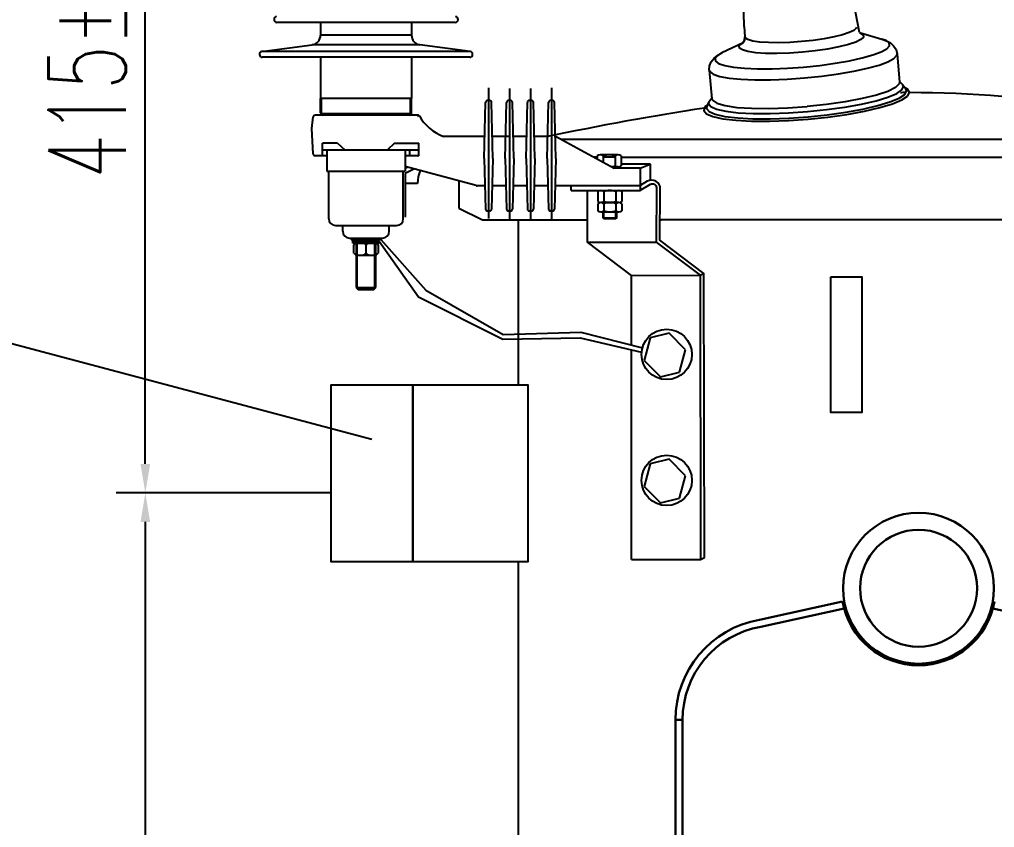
# Model space of a CAD drawing. Header units: millimetres. Extents: x 14764 to 276930, y -11609 to 135619.
# Drawn here: x 258586 to 259090, y 132067 to 132484 of the extents above; entities that cross this region are included whole.
import ezdxf

# ---------------------------------------------------------------- set-up
doc = ezdxf.new("R2010")
doc.units = ezdxf.units.MM
doc.header["$LTSCALE"] = 23.1
doc.header["$PDMODE"] = 3
doc.header["$PDSIZE"] = 1
doc.layers.get('0').update_dxf_attribs({"linetype": 'CONTINUOUS'})
doc.layers.get('Defpoints').update_dxf_attribs({"linetype": 'CONTINUOUS'})
doc.styles.add('DFT', font='simplex.shx', dxfattribs={"width": 0.67, "bigfont": 'dft.shx'})
doc.dimstyles.new('INTE$0', dxfattribs={"dimscale": 5, "dimtxt": 4, "dimasz": 3, "dimexe": 3, "dimexo": 0, "dimgap": 1, "dimtad": 1, "dimdec": 3, "dimdsep": 46, "dimtxsty": 'DFT', "dimcen": 0, "dimclrd": 3, "dimclre": 3, "dimclrt": 6, "dimadec": 0, "dimazin": 0, "dimtfac": 1, "dimtdec": 3, "dimtix": 1, "dimtmove": 1, "dimatfit": 0, "dimfxl": 0, "dimtolj": 1, "dimtzin": 0, "dimarcsym": 0})

# ---------------------------------------------------------------- blocks, each defined once
blk = doc.blocks.new('*D213')
at = {"color": 3, "lineweight": -2, "transparency": 16777216}
for p, q in [((258747.3, 132239.25), (258636.3, 132239.25)), ((258651.3, 132224.25), (258651.3, 131781.45)), ((258747.3, 131766.45), (258636.3, 131766.45))]:
    blk.add_line(p, q, dxfattribs=at)
at = {"color": 3, "transparency": 16777216}
for points in [[(258648.8, 132224.25), (258653.8, 132224.25), (258651.3, 132239.25)], [(258648.8, 131781.45), (258653.8, 131781.45), (258651.3, 131766.45)]]:
    blk.add_solid(points, dxfattribs=at)
at = {"layer": 'Defpoints', "color": 0, "transparency": 16777216}
for p in [(258747.3, 132239.25), (258651.3, 131766.45), (258747.3, 131766.45)]:
    blk.add_point(p, dxfattribs=at)
at = {"color": 6, "transparency": 16777216, "insert": (258621.3, 132002.85), "char_height": 40, "attachment_point": 5, "rotation": 90, "style": 'DFT'}
blk.add_mtext('\\A1;591', dxfattribs=at)
blk = doc.blocks.new('*D214')
at = {"color": 3, "lineweight": -2, "transparency": 16777216}
for p, q in [((258949.77, 132680.4), (258636.3, 132680.4)), ((258651.3, 132254.25), (258651.3, 132665.4)), ((258747.3, 132239.25), (258636.3, 132239.25))]:
    blk.add_line(p, q, dxfattribs=at)
at = {"color": 3, "transparency": 16777216}
for points in [[(258648.8, 132665.4), (258653.8, 132665.4), (258651.3, 132680.4)], [(258648.8, 132254.25), (258653.8, 132254.25), (258651.3, 132239.25)]]:
    blk.add_solid(points, dxfattribs=at)
at = {"layer": 'Defpoints', "color": 0, "transparency": 16777216}
for p in [(258651.3, 132680.4), (258949.77, 132680.4), (258747.3, 132239.25)]:
    blk.add_point(p, dxfattribs=at)
at = {"color": 6, "transparency": 16777216, "insert": (258621.3, 132459.83), "char_height": 40, "attachment_point": 5, "rotation": 90, "style": 'DFT'}
blk.add_mtext('\\A1;415%%P5', dxfattribs=at)

msp = doc.modelspace()

# ---------------------------------------------------------------- linework, layer by layer
at = {"color": 0, "linetype": 'ByBlock', "lineweight": 25, "ltscale": 0.5}
for p, q in [((258811.3004, 132482.0403), (258719.1434, 132482.0403)), ((258741.7219, 132482.0403), (258741.7219, 132475.4002)), ((258741.7219, 132482.0403), (258741.7219, 132475.4002)), ((258788.7219, 132482.0403), (258788.7219, 132475.4002)), ((258788.7219, 132482.0403), (258788.7219, 132475.4002)), ((258788.7219, 132475.4002), (258741.7219, 132475.4002)), ((258711.5233, 132467.0205), (258737.3838, 132470.4744)), ((258818.9205, 132467.0205), (258711.5233, 132467.0205)), ((258793.06, 132470.4744), (258737.3838, 132470.4744)), ((258818.9205, 132467.0205), (258793.06, 132470.4744)), ((258818.8004, 132464.0357), (258711.6434, 132464.0357)), ((258741.7219, 132464.0357), (258741.7219, 132442.8423)), ((258788.7219, 132464.0357), (258788.7219, 132442.8423)), ((258828.4719, 132448.3398), (258828.4719, 132380.8521)), ((258839.2719, 132447.8568), (258839.2719, 132380.1276)), ((258850.0719, 132447.8568), (258850.0719, 132380.6106)), ((258860.9719, 132448.3398), (258860.9719, 132379.6447)), ((258742.3219, 132442.8423), (258741.7219, 132442.8423)), ((258741.7219, 132435.4423), (258741.7219, 132442.8423)), ((258742.3219, 132435.4423), (258742.3219, 132442.8423)), ((258788.1219, 132442.8423), (258742.3219, 132442.8423)), ((258788.7219, 132442.8423), (258788.1219, 132442.8423)), ((258788.1219, 132435.4423), (258788.1219, 132442.8423)), ((258788.7219, 132435.4423), (258788.7219, 132442.8423)), ((258828.9966, 132441.7425), (258827.9472, 132441.7425)), ((258839.7966, 132441.7425), (258838.7472, 132441.7425)), ((258850.5966, 132441.7425), (258849.5472, 132441.7425)), ((258861.4966, 132441.7425), (258860.4472, 132441.7425)), ((258826.2219, 132411.7425), (258826.9475, 132440.7675)), ((258830.7219, 132411.7425), (258829.9963, 132440.7675)), ((258837.0219, 132411.7425), (258837.7475, 132440.7675)), ((258841.5219, 132411.7425), (258840.7963, 132440.7675)), ((258847.8219, 132411.7425), (258848.5475, 132440.7675)), ((258852.3219, 132411.7425), (258851.5963, 132440.7675)), ((258858.7219, 132411.7425), (258859.4475, 132440.7675)), ((258863.2219, 132411.7425), (258862.4963, 132440.7675)), ((258737.2219, 132427.2423), (258737.952, 132433.3611)), ((258791.8866, 132434.2423), (258738.9449, 132434.2423)), ((258787.5219, 132434.8423), (258742.9219, 132434.8423)), ((258787.5219, 132434.2423), (258742.9219, 132434.2423)), ((258787.5219, 132434.2423), (258742.9219, 132434.2423)), ((258759.9719, 132434.8423), (258759.9719, 132434.2423)), ((258770.4719, 132434.2423), (258770.4719, 132434.8423)), ((258737.9201, 132414.1889), (258737.2219, 132427.2423)), ((258826.5094, 132423.2425), (258805.2016, 132423.2425)), ((258839.2719, 132423.2425), (258830.4344, 132423.2425)), ((258848.1094, 132423.2425), (258841.2344, 132423.2425)), ((258859.0094, 132423.2425), (258852.0344, 132423.2425)), ((258862.9319, 132423.3452), (258893.2806, 132406.7425)), ((259234.1972, 132421.6953), (258865.9947, 132421.6696)), ((258750.4719, 132419.7423), (258742.7219, 132419.7423)), ((258742.7219, 132413.2423), (258742.7219, 132419.7423)), ((258742.7219, 132416.2423), (258792.5238, 132416.2423)), ((258744.9719, 132416.2423), (258744.9719, 132405.2423)), ((258750.4719, 132419.7423), (258754.2219, 132416.2423)), ((258779.9719, 132419.7423), (258776.2219, 132416.2423)), ((258779.9719, 132419.7423), (258792.5238, 132419.7423)), ((258785.4719, 132416.2423), (258785.4719, 132405.2423)), ((258787.7219, 132416.2423), (258787.7219, 132413.2423)), ((258792.5238, 132413.2423), (258792.5238, 132419.7423)), ((258744.9719, 132413.2423), (258738.9186, 132413.2423)), ((258792.5238, 132413.2423), (258785.4719, 132413.2423)), ((258826.2219, 132411.7425), (258826.9449, 132385.7148)), ((258830.7219, 132411.7425), (258829.9989, 132385.7148)), ((258837.0219, 132411.7425), (258837.7449, 132385.7148)), ((258841.5219, 132411.7425), (258840.7989, 132385.7148)), ((258847.8219, 132411.7425), (258848.5449, 132385.7148)), ((258852.3219, 132411.7425), (258851.5989, 132385.7148)), ((258858.7219, 132411.7425), (258859.4449, 132385.7148)), ((258863.2219, 132411.7425), (258862.4989, 132385.7148)), ((258884.4997, 132412.5456), (258882.6728, 132412.5456)), ((258884.4997, 132413.1138), (258884.4997, 132411.5462)), ((258895.3971, 132413.7348), (258886.044, 132413.7348)), ((258887.6174, 132413.1138), (258887.6174, 132409.8406)), ((258893.8528, 132412.5456), (258887.6174, 132412.5456)), ((258893.8528, 132413.1138), (258893.8528, 132408.0558)), ((258896.9705, 132413.1138), (258896.9705, 132408.0558)), ((258896.9705, 132412.5456), (259259.4666, 132412.5456)), ((258790.2794, 132406.4381), (258785.4275, 132404.0122)), ((258822.0448, 132397.8124), (258785.4719, 132407.7435)), ((258786.7799, 132407.3884), (258785.4719, 132406.7344)), ((258895.4116, 132407.4348), (258892.0152, 132407.4348)), ((258906.6424, 132406.7425), (258893.2806, 132406.7425)), ((258906.6424, 132406.7425), (258906.6424, 132397.7425)), ((258744.9719, 132405.2423), (258785.4719, 132405.2423)), ((258745.9719, 132380.7423), (258745.9719, 132405.2423)), ((258784.4719, 132380.7423), (258784.4719, 132405.2423)), ((258785.4275, 132404.0122), (258785.4275, 132381.5122)), ((258791.8707, 132398.9079), (258785.4275, 132398.9079)), ((258813.1566, 132400.226), (258813.1566, 132386.2206)), ((258826.6102, 132397.7425), (258822.5689, 132397.7425)), ((258837.4108, 132397.7425), (258830.3336, 132397.7425)), ((258848.2104, 132397.7425), (258841.1335, 132397.7425)), ((258859.1104, 132397.7425), (258851.933, 132397.7425)), ((258906.6424, 132397.7425), (258862.833, 132397.7425)), ((258871.0583, 132395.3472), (258871.0583, 132397.7425)), ((258906.6424, 132397.9272), (258906.6424, 132395.3592)), ((258884.833, 132394.7262), (258884.833, 132389.6682)), ((258886.3962, 132395.3472), (258895.7493, 132395.3472)), ((258887.9507, 132394.7262), (258887.9507, 132389.6682)), ((258894.1861, 132394.7262), (258894.1861, 132389.6682)), ((258897.3037, 132394.7262), (258897.3037, 132389.6682)), ((258813.1566, 132386.2206), (258825.3066, 132380.1456)), ((258884.837, 132388.4262), (258884.837, 132384.8679)), ((258895.7449, 132389.0472), (258886.3918, 132389.0472)), ((258887.9547, 132388.4262), (258887.9547, 132384.8679)), ((258894.1901, 132388.4262), (258894.1901, 132384.8679)), ((258897.3078, 132388.4262), (258897.3078, 132384.8679)), ((258828.9993, 132384.7425), (258827.9445, 132384.7425)), ((258839.7993, 132384.7425), (258838.7445, 132384.7425)), ((258850.5993, 132384.7425), (258849.5445, 132384.7425)), ((258861.4993, 132384.7425), (258860.4445, 132384.7425)), ((258886.3962, 132384.2469), (258895.7493, 132384.2469)), ((258887.4684, 132384.2469), (258887.4684, 132381.2012)), ((258887.4684, 132381.2012), (258887.9357, 132380.7972)), ((258887.4684, 132381.2012), (258894.6684, 132381.2012)), ((258887.9357, 132380.7972), (258887.9357, 132384.2469)), ((258894.201, 132380.7972), (258894.201, 132384.2469)), ((258894.6684, 132381.2012), (258894.201, 132380.7972)), ((258894.6684, 132381.2012), (258894.6684, 132384.2469)), ((258749.4719, 132377.2423), (258780.9719, 132377.2423)), ((258753.2219, 132374.2423), (258753.2219, 132377.2423)), ((258777.2219, 132374.2423), (258777.2219, 132377.2423)), ((258825.3066, 132380.1456), (258879.5683, 132380.1456)), ((258825.3066, 132380.1456), (258879.5683, 132380.1456)), ((258887.9357, 132380.7972), (258894.201, 132380.7972)), ((258916.9953, 132380.1456), (258917.6722, 132380.1456)), ((259259.4666, 132380.1456), (258916.9953, 132380.1456)), ((258756.7219, 132370.7423), (258773.7219, 132370.7423)), ((258757.6219, 132369.9823), (258757.6219, 132370.7423)), ((258757.6219, 132370.7423), (258772.8219, 132370.7423)), ((258757.6219, 132369.9823), (258772.8219, 132369.9823)), ((258758.3819, 132369.2223), (258758.3819, 132369.9823)), ((258758.3819, 132368.0823), (258758.3819, 132369.2223)), ((258758.3819, 132369.2223), (258772.0619, 132369.2223)), ((258758.3819, 132368.0823), (258772.0619, 132368.0823)), ((258758.9692, 132362.9238), (258758.9692, 132367.1608)), ((258760.2219, 132345.2423), (258760.2219, 132370.7423)), ((258760.7219, 132344.7423), (258760.7219, 132370.7423)), ((258764.9795, 132368.0823), (258763.6106, 132369.2223)), ((258766.1792, 132368.0823), (258764.6907, 132369.2223)), ((258765.2219, 132362.9238), (258765.2219, 132367.1608)), ((258769.7219, 132344.7423), (258769.7219, 132370.7423)), ((258770.2219, 132345.2423), (258770.2219, 132370.7423)), ((258771.4746, 132367.1608), (258771.4746, 132362.9238)), ((258772.0619, 132368.0823), (258772.0619, 132369.2223)), ((258772.8219, 132369.9823), (258772.8219, 132370.7423)), ((258879.5858, 132368.6576), (258914.9196, 132368.67)), ((258760.7208, 132362.0023), (258769.723, 132362.0023)), ((258902.2858, 132351.5232), (258937.6196, 132351.5356)), ((258760.2219, 132345.2423), (258770.2219, 132345.2423)), ((258760.2219, 132345.2423), (258761.2219, 132344.2423)), ((258761.2219, 132344.2423), (258769.2219, 132344.2423)), ((258769.2219, 132344.2423), (258770.2219, 132345.2423)), ((258921.6597, 132321.5996), (258911.966, 132319.2157)), ((258930.1218, 132313.0816), (258921.6597, 132321.5996)), ((258911.966, 132319.2157), (258908.8202, 132307.6283)), ((258926.9759, 132301.4942), (258930.1218, 132313.0816)), ((258908.8202, 132307.6283), (258917.2822, 132299.1103)), ((258917.2822, 132299.1103), (258926.9759, 132301.4942)), ((258921.6597, 132256.5996), (258911.966, 132254.2157)), ((258930.1218, 132248.0816), (258921.6597, 132256.5996)), ((258911.966, 132254.2157), (258908.8202, 132242.6283)), ((258926.9759, 132236.4942), (258930.1218, 132248.0816)), ((258908.8202, 132242.6283), (258917.2822, 132234.1103)), ((258917.2822, 132234.1103), (258926.9759, 132236.4942))]:
    msp.add_line(p, q, dxfattribs=at)
at = {"color": 0, "linetype": 'ByBlock', "lineweight": 25}
for p, q in [((258960.4279, 132479.9304), (258960.725, 132474.58)), ((258960.4544, 132479.9292), (258960.7359, 132474.5717)), ((259019.8534, 132476.7901), (259031.372, 132473.4645)), ((258959.8011, 132471.5777), (258948.9319, 132466.2519)), ((258959.6881, 132471.5223), (258960.0041, 132471.8942)), ((258960.0101, 132471.8935), (258959.7861, 132471.6082)), ((258960.0041, 132471.8942), (258960.5105, 132472.9248)), ((258960.5105, 132472.9248), (258960.725, 132474.58)), ((258960.7335, 132474.6173), (258960.725, 132474.58)), ((259039.356, 132465.9015), (259040.6455, 132451.1628)), ((258942.3825, 132457.4174), (258943.6719, 132442.6787)), ((259040.6121, 132451.5441), (259042.3289, 132449.867)), ((259042.3289, 132449.867), (259043.8645, 132447.714)), ((259044.7572, 132447.6277), (259043.4642, 132448.2753)), ((258942.2391, 132441.1103), (258943.6386, 132443.0597)), ((258942.2391, 132441.1103), (258941.1008, 132438.7234)), ((258789.4566, 132295.0795), (258789.4566, 132203.6395))]:
    msp.add_line(p, q, dxfattribs=at)
at = {"color": 1}
msp.add_line((258576.4926, 132317.9747), (258768.261, 132266.9762), dxfattribs=at)
at = {"linetype": 'Continuous', "lineweight": 30}
for p, q in [((258968.2786, 132173.8086), (259011.2094, 132183.1582)), ((258968.9167, 132170.1901), (259012.0148, 132179.5692)), ((259088.8054, 132179.5692), (259131.9036, 132170.1901)), ((258924.9028, 131851.3628), (258924.9028, 132122.1153)), ((258924.9028, 132122.1153), (258928.5772, 132122.1153)), ((258928.5772, 131851.3628), (258928.5772, 132122.1153))]:
    msp.add_line(p, q, dxfattribs=at)
at = {"color": 0, "linetype": 'ByBlock', "lineweight": 25}
for points in [[(259019.8534, 132476.7901), (259016.7807, 132492.886), (259015.8072, 132499.7978)], [(258960.4544, 132479.9292), (258960.3085, 132486.9096), (258959.5999, 132494.7474)], [(259018.3026, 132479.6081), (259018.1931, 132479.0497), (259017.0302, 132477.9323), (259014.6651, 132476.7767), (259011.201, 132475.6335), (259006.7895, 132474.5527), (259001.6233, 132473.5815), (258995.9282, 132472.7623), (258989.9531, 132472.131)], [(258960.7359, 132474.5717), (258960.5182, 132472.9225), (258960.0101, 132471.8935)], [(258989.9531, 132472.131), (258983.9592, 132471.7152), (258978.2084, 132471.5329), (258972.952, 132471.5923), (258968.4198, 132471.8906), (258964.8099, 132472.4149), (258962.28, 132473.1422), (258960.9407, 132474.0408), (258960.7359, 132474.5717)], [(259020.3964, 132476.5625), (259021.8933, 132475.5581), (259021.9941, 132474.4063), (259020.6943, 132473.1573), (259018.0507, 132471.8657), (259014.1788, 132470.5879), (259009.2481, 132469.3799), (259003.4735, 132468.2944), (258997.1078, 132467.3788), (258990.4306, 132466.6733)], [(258991.1017, 132459.0026), (258999.3758, 132459.859), (259007.3461, 132460.9493), (259014.7402, 132462.2363), (259021.306, 132463.6762), (259026.8204, 132465.22), (259031.0954, 132466.815), (259033.9854, 132468.407), (259035.392, 132469.9417), (259035.2673, 132471.3669), (259033.6156, 132472.6341), (259031.372, 132473.4645)], [(259031.372, 132473.4645), (259033.8109, 132472.6024), (259035.8466, 132471.5026), (259037.5593, 132470.0124), (259038.7935, 132468.0908), (259039.356, 132465.9015)], [(258990.4306, 132466.6733), (258983.7321, 132466.2086), (258977.3041, 132466.0049), (258971.4289, 132466.0712), (258966.3633, 132466.4046), (258962.3284, 132466.9906), (258959.5007, 132467.8035), (258958.0038, 132468.8079), (258957.903, 132469.9597), (258959.2028, 132471.2088), (258959.818, 132471.5509)], [(258942.3825, 132457.4174), (258942.5548, 132459.6654), (258943.4372, 132461.7766), (258944.8664, 132463.5433), (258946.6807, 132464.9801), (258948.9319, 132466.2519)], [(258948.9319, 132466.2519), (258946.8666, 132465.0445), (258945.46, 132463.5098), (258945.5847, 132462.0846), (258947.2364, 132460.8174), (258950.359, 132459.7515), (258954.8459, 132458.923), (258960.5446, 132458.3603), (258967.2607, 132458.0824), (258974.7659, 132458.0989), (258982.8044, 132458.4092), (258991.1017, 132459.0026)], [(258991.5957, 132453.3556), (259000.4928, 132454.2765), (259009.0621, 132455.4487), (259017.0119, 132456.8325), (259024.0715, 132458.3807), (259030.0004, 132460.0405), (259034.5967, 132461.7554), (259037.7039, 132463.4671), (259039.2162, 132465.1172), (259039.356, 132465.9015)], [(258942.3825, 132457.4174), (258942.6563, 132456.6693), (258944.4322, 132455.3069), (258947.7895, 132454.1608), (258952.6138, 132453.27), (258958.7408, 132452.665), (258965.9619, 132452.3662), (258974.0313, 132452.3839), (258982.674, 132452.7175), (258991.5957, 132453.3556)], [(259040.6433, 132451.1626), (259040.4558, 132450.2716), (259038.4969, 132448.3892), (259034.5128, 132446.4426), (259028.6775, 132444.5169), (259021.2463, 132442.6962), (259012.5438, 132441.0602), (259002.9503, 132439.6804), (258992.8852, 132438.6169)], [(258993.4523, 132432.1349), (259003.636, 132433.2011), (259013.458, 132434.5828), (259022.5299, 132436.2293), (259030.4625, 132438.0705), (259036.979, 132440.0411), (259041.8146, 132442.0609), (259044.7855, 132444.0516), (259045.7758, 132445.9351), (259044.7572, 132447.6277)], [(259021.6224, 132437.2834), (259029.3325, 132439.0743), (259035.6654, 132440.9909), (259040.3642, 132442.9553), (259043.2502, 132444.8912), (259044.2115, 132446.7226), (259043.8574, 132447.7239)], [(259039.1181, 132445.3932), (259041.8391, 132447.2596), (259042.6585, 132449.0247), (259042.3289, 132449.867)], [(258943.6741, 132442.6789), (258944.0135, 132441.834), (258946.2695, 132440.3203), (258950.5312, 132439.0951), (258956.6121, 132438.212), (258964.2466, 132437.7094), (258973.101, 132437.6094), (258982.7884, 132437.9164), (258992.8852, 132438.6169)], [(259020.9307, 132439.9065), (259028.4591, 132441.6446), (259034.6003, 132443.4973), (259039.1181, 132445.3932)], [(258941.4002, 132439.3513), (258940.1583, 132438.3935), (258939.5402, 132436.5712), (258940.9083, 132434.9038), (258944.2234, 132433.4746), (258949.3546, 132432.3396), (258956.1092, 132431.5423), (258964.2159, 132431.1148), (258973.3974, 132431.0728), (258983.274, 132431.4184), (258993.4523, 132432.1349)], [(258941.1063, 132438.735), (258940.9436, 132437.6198), (258942.2728, 132435.9983), (258945.4941, 132434.608), (258950.4806, 132433.5035), (258957.0454, 132432.7272)], [(258942.2391, 132441.1103), (258942.0608, 132440.2235), (258943.1743, 132438.6275)], [(258943.1743, 132438.6275), (258946.178, 132437.262), (258950.9564, 132436.1794), (258957.326, 132435.4213)], [(258993.1133, 132436.0099), (259002.9112, 132437.0339), (259012.3042, 132438.3497), (259020.9307, 132439.9065)], [(258993.3503, 132433.3005), (259003.2566, 132434.3379), (259012.8044, 132435.6818), (259021.6224, 132437.2834)], [(258957.0454, 132432.7272), (258964.9249, 132432.3105), (258973.8497, 132432.2686), (258983.4506, 132432.6039), (258993.3503, 132433.3005)], [(258957.326, 132435.4213), (258965.0418, 132435.0169), (258973.8075, 132434.9816), (258983.2863, 132435.317), (258993.1133, 132436.0099)], [(258843.8862, 132295.0795), (258843.8862, 132380.1456)], [(258833.6966, 132203.6395), (258747.2966, 132203.6395), (258747.2966, 132295.0795), (258833.6966, 132295.0795)]]:
    msp.add_lwpolyline(points, dxfattribs=at)
at = {"color": 0, "linetype": 'ByBlock', "lineweight": 25, "ltscale": 0.5, "flags": 128}
for points in [[(258911.9198, 132408.8446), (258896.9705, 132408.8392)], [(258906.6424, 132406.7425), (258911.9198, 132408.8446), (258911.9198, 132400.6422)], [(258902.2858, 132315.4798), (258902.2858, 132351.5232), (258879.5858, 132368.6576), (258879.5452, 132395.3472)], [(258772.0619, 132369.2223), (258792.3281, 132340.3736), (258835.8279, 132318.6526), (258875.7158, 132319.3492), (258907.4522, 132311.8206)], [(258772.8219, 132369.9823), (258796.0807, 132343.9471), (258835.9359, 132320.9491), (258876.0275, 132322.1447), (258907.8456, 132314.0686)], [(258902.2858, 132351.5232), (258937.6196, 132351.5356), (258939.6196, 132352.5318)], [(258902.2858, 132204.8827), (258902.2858, 132313.0462)], [(258902.2858, 132204.8827), (258937.8492, 132204.9393), (258939.8492, 132205.9354)]]:
    msp.add_lwpolyline(points, dxfattribs=at)
for points in [[(258871.0583, 132395.3472), (258906.6217, 132395.3472), (258912.1088, 132398.5256, -0.57733801), (258915.1113, 132396.7979), (258914.9196, 132368.67), (258937.6196, 132351.5356), (258937.8492, 132204.9393)], [(258939.8492, 132205.9354), (258939.6196, 132352.5318), (258916.9182, 132369.6672), (258917.113, 132396.1629, 0.5762208), (258910.3706, 132400.058), (258906.6424, 132397.9152)]]:
    msp.add_lwpolyline(points, format="xyb", dxfattribs=at)
at = {"color": 0, "linetype": 'ByBlock', "lineweight": 25}
for points in [[(259005.1862, 132350.7125), (259021.1862, 132350.7125), (259021.1862, 132280.7125), (259005.1862, 132280.7125)], [(258789.4566, 132295.0795), (258848.7525, 132295.0795), (258848.7525, 132203.6395), (258789.4566, 132203.6395)]]:
    msp.add_lwpolyline(points, close=True, dxfattribs=at)
at = {"color": 0, "linetype": 'ByBlock', "lineweight": 25, "ltscale": 0.5}
msp.add_lwpolyline([(258843.8862, 131807.0834), (258843.8862, 132203.6395)], dxfattribs=at)
for centre in [(258920.4049, 132310.7125), (258920.4049, 132245.7125)]:
    msp.add_circle(centre, 13, dxfattribs=at)
at = {"linetype": 'Continuous', "lineweight": 30}
for radius in [38.9306, 30.1822]:
    msp.add_circle((259050.4101, 132190.0704), radius, dxfattribs=at)
at = {"color": 0, "linetype": 'ByBlock', "lineweight": 25, "ltscale": 0.5}
for centre, radius, start, end in [((258719.2219, 132483.5383), 1.5, 98.383672, 267), ((258811.2219, 132483.5383), 1.5, 273, 81.616328), ((258736.7219, 132475.4304), 5, 277.60747, 0), ((258793.7219, 132475.4304), 5, 180, 262.39253), ((258711.7219, 132465.5337), 1.5, 97.60747, 267), ((258818.7219, 132465.5337), 1.5, 273, 82.39253), ((258827.9472, 132440.7425), 1, 90, 178.567904), ((258828.9966, 132440.7425), 1, 1.432096, 90), ((258838.7472, 132440.7425), 1, 90, 178.567904), ((258839.7966, 132440.7425), 1, 1.432096, 90), ((258849.5472, 132440.7425), 1, 90, 178.567904), ((258850.5966, 132440.7425), 1, 1.432096, 90), ((258860.4472, 132440.7425), 1, 90, 178.567904), ((258861.4966, 132440.7425), 1, 1.432096, 90), ((258738.9449, 132433.2423), 1, 90, 173.178247), ((258742.9219, 132435.4423), 1.2, 180, 270), ((258742.9219, 132435.4423), 0.6, 180, 270), ((258787.5219, 132435.4423), 0.6, 270.074602, 0), ((258787.5219, 132435.4423), 1.2, 270.074602, 0), ((258791.4989, 132433.2423), 1, 6.821753, 90), ((258791.887, 132433.2423), 1, 30.020306, 90.026253), ((258813.5332, 132445.75), 24, 210.020306, 249.686723), ((258738.9186, 132414.2423), 1, 183.057752, 270), ((258791.5252, 132414.2423), 1, 270, 356.942248), ((258886.0586, 132411.4677), 2.267, 46.5361, 133.4639), ((258890.7351, 132405.5982), 8.1366, 67.4584, 112.5416), ((258895.4116, 132411.4677), 2.267, 46.5361, 133.4639), ((258890.7351, 132415.5713), 8.1366, 278.017009, 292.54157), ((258895.4116, 132409.7018), 2.267, 226.53609, 313.46391), ((258822.5689, 132399.7425), 2, 254.808069, 270), ((258886.3918, 132393.0802), 2.267, 46.5361, 133.4639), ((258891.0684, 132387.2106), 8.1366, 67.4584, 112.5416), ((258895.7449, 132393.0802), 2.267, 46.5361, 133.4639), ((258886.3918, 132391.3142), 2.267, 226.53609, 313.46391), ((258886.3959, 132386.7802), 2.267, 46.5361, 133.4639), ((258891.0684, 132397.1838), 8.1366, 247.45843, 292.54157), ((258891.0724, 132380.9106), 8.1366, 67.4584, 112.5416), ((258895.7449, 132391.3142), 2.267, 226.53609, 313.46391), ((258895.749, 132386.7802), 2.267, 46.5361, 133.4639), ((258827.9445, 132385.7425), 1, 181.59114, 270), ((258828.9993, 132385.7425), 1, 270, 358.40886), ((258838.7445, 132385.7425), 1, 181.59114, 270), ((258839.7993, 132385.7425), 1, 270, 358.40886), ((258849.5445, 132385.7425), 1, 181.59114, 270), ((258850.5993, 132385.7425), 1, 270, 358.40886), ((258860.4445, 132385.7425), 1, 181.59114, 270), ((258861.4993, 132385.7425), 1, 270, 358.40886), ((258886.3959, 132386.5139), 2.267, 226.53609, 313.46391), ((258891.0724, 132392.3835), 8.1366, 247.45843, 292.54157), ((258895.749, 132386.5139), 2.267, 226.53609, 313.46391), ((258749.4719, 132380.7423), 3.5, 180, 270), ((258780.9719, 132380.7423), 3.5, 270, 0), ((258756.7219, 132374.2423), 3.5, 180, 270), ((258773.7219, 132374.2423), 3.5, 270, 0), ((258760.8463, 132365.7183), 2.3673, 93.037743, 142.459651), ((258763.3449, 132365.7183), 2.3673, 37.540349, 86.962257), ((258767.099, 132365.7183), 2.3673, 93.037743, 142.459651), ((258769.5976, 132365.7183), 2.3673, 37.540349, 86.962257), ((258760.8463, 132364.3662), 2.3673, 217.540349, 266.962257), ((258763.3449, 132364.3662), 2.3673, 273.037743, 322.459651), ((258767.099, 132364.3662), 2.3673, 217.540349, 266.962257), ((258769.5976, 132364.3662), 2.3673, 273.037743, 322.459651)]:
    msp.add_arc(centre, radius, start, end, dxfattribs=at)
at = {"linetype": 'Continuous', "lineweight": 30}
for centre, radius, start, end in [((259050.4101, 132190.0704), 39.8055, 190.00228, 349.99771), ((258977.3935, 132122.1153), 52.4907, 100, 180), ((258977.3935, 132122.1153), 48.8164, 100, 180)]:
    msp.add_arc(centre, radius, start, end, dxfattribs=at)
at = {"color": 0, "linetype": 'ByBlock', "lineweight": 25, "ltscale": 0.5}
for points in [[(259041.0422, 132445.94), (259041.9668, 132445.9507), (259042.8902, 132445.9586), (259043.8133, 132445.9639)], [(259045.7541, 132445.9711), (259109.3634, 132446.0818), (259172.9808, 132433.8884), (259233.6497, 132421.6685)], [(258939.976, 132437.8559), (258912.5977, 132433.7678), (258885.5107, 132428.5578), (258858.9597, 132423.2425)]]:
    msp.add_open_spline(points, degree=3, dxfattribs=at)
msp.add_open_spline([(258793.2542, 132405.6303), (258792.9508, 132404.947), (258792.5004, 132403.6072), (258792.0943, 132402.104), (258791.8701, 132398.9079)], degree=3, knots=[5.45308307, 5.45308307, 5.45308307, 5.45308307, 8.84764279, 12.07868154, 12.07868154, 12.07868154, 12.07868154], dxfattribs=at)

# ---------------------------------------------------------------- dimensions: what is measured, and where the dimension line sits
for base, p2, text, picture, middle in [((258651.3021, 132680.4038), (258949.7683, 132680.4038), '415%%P5', '*D214', (258621.3021, 132459.8288)), ((258651.3021, 131766.4538), (258747.2966, 131766.4538), '591', '*D213', (258621.3021, 132002.8538))]:
    dim = msp.add_linear_dim(base=base, p1=(258747.2966, 132239.2538), p2=p2, angle=90, text=text, dimstyle='INTE$0', override={"dimtxt": 8, "dimgap": 2})
    dim.commit()
    dim.dimension.update_dxf_attribs({"geometry": picture, "text_midpoint": middle})

doc.saveas('drawing.dxf')
